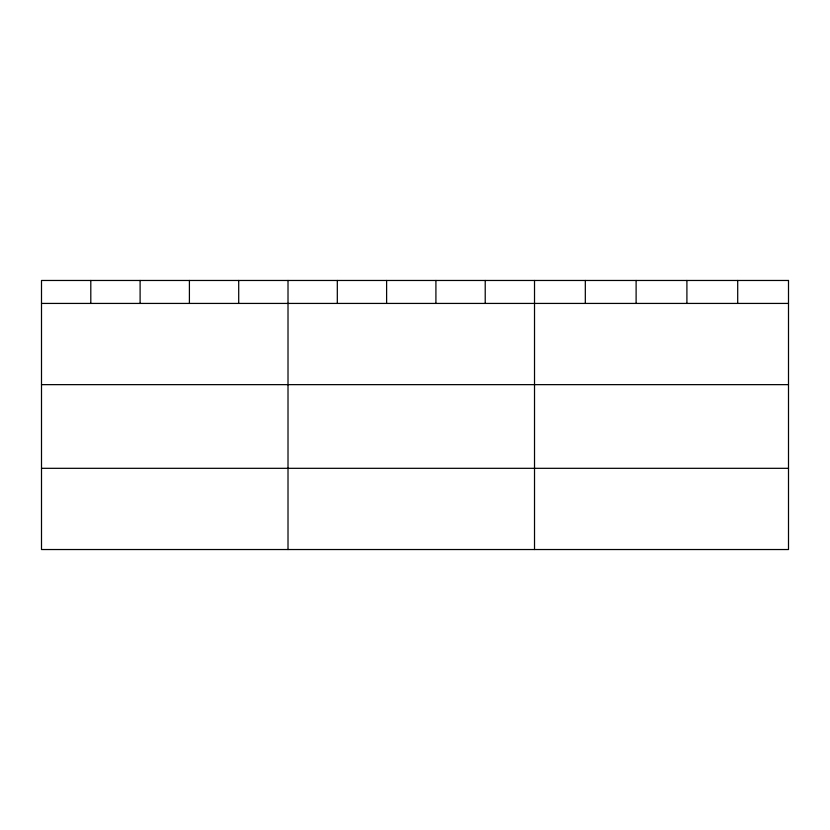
<?xml version="1.0" encoding="UTF-8"?>
<svg xmlns="http://www.w3.org/2000/svg" width="830" height="830" viewBox="0 0 830 830"><rect width="100%" height="100%" fill="white"/><g stroke="black" fill="none" stroke-linecap="round" stroke-linejoin="round"><path stroke-width="1.25" d="M41.5 303.427L788.5 303.427M41.5 384.643L788.5 384.643M41.5 468.317L788.5 468.317M737.704 280.467L737.704 303.427M686.908 280.467L686.908 303.427M636.112 280.467L636.112 303.427M585.316 280.467L585.316 303.427M534.52 280.467L534.52 549.533M485.218 280.467L485.218 303.427M435.916 280.467L435.916 303.427M386.614 280.467L386.614 303.427M337.312 280.467L337.312 303.427M288.01 280.467L288.01 549.533M238.708 280.467L238.708 303.427M189.406 280.467L189.406 303.427M140.104 280.467L140.104 303.427M90.802 280.467L90.802 303.427M788.5 280.467L41.5 280.467L41.5 549.533L788.5 549.533L788.5 280.467"/></g></svg>
